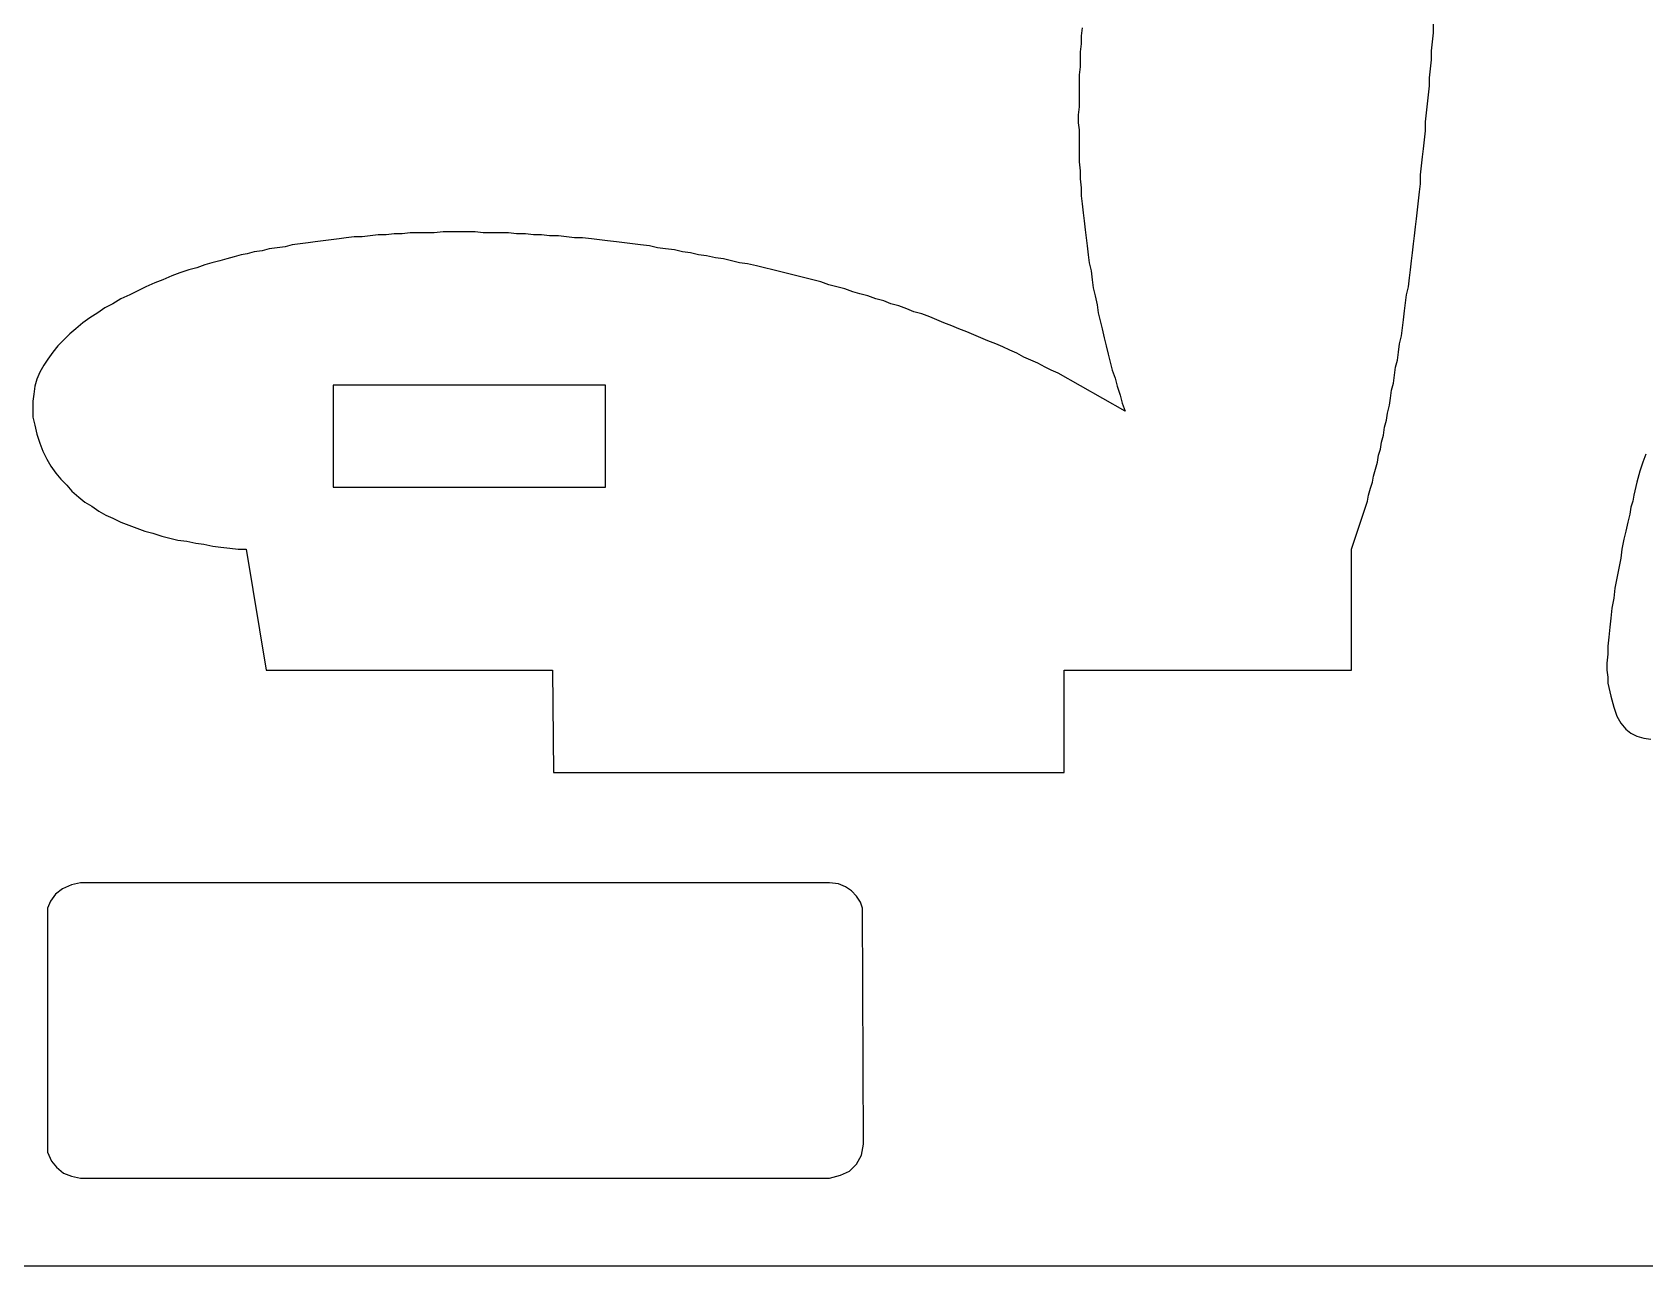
# Model space of a CAD drawing. Extents: x 11 to 591, y 39 to 419.
# Drawn here: x 125.15 to 165.42, y 38.96 to 69.77 of the extents above; entities that cross this region are included whole.
import ezdxf

# ---------------------------------------------------------------- set-up
doc = ezdxf.new("R2010")
doc.units = 0
doc.layers.get('0').update_dxf_attribs({"linetype": 'CONTINUOUS'})

msp = doc.modelspace()

# ---------------------------------------------------------------- linework, layer by layer
at = {"color": 3}
for p, q in [((151.365419, 69.880266), (151.340419, 69.680266)), ((151.340419, 69.680266), (151.340419, 69.480266)), ((160.115419, 69.530266), (160.140419, 69.755266)), ((160.140419, 69.755266), (160.140419, 69.980266)), ((151.340419, 69.480266), (151.315419, 69.280266)), ((151.315419, 69.280266), (151.315419, 69.080266)), ((160.090419, 69.305266), (160.115419, 69.530266)), ((160.090419, 69.080266), (160.090419, 69.305266)), ((151.315419, 68.905266), (151.290419, 68.705266)), ((151.315419, 69.080266), (151.315419, 68.905266)), ((160.040419, 68.630266), (160.065419, 68.855266)), ((160.065419, 68.855266), (160.090419, 69.080266)), ((151.290419, 68.705266), (151.290419, 68.505266)), ((151.290419, 68.505266), (151.290419, 68.305266)), ((160.040419, 68.430266), (160.040419, 68.630266)), ((151.290419, 68.305266), (151.290419, 68.105266)), ((151.290419, 68.105266), (151.290419, 67.905266)), ((159.990419, 67.980266), (160.015419, 68.205266)), ((160.015419, 68.205266), (160.040419, 68.430266)), ((151.290419, 67.905266), (151.265419, 67.705266)), ((151.265419, 67.705266), (151.265419, 67.505266)), ((159.940419, 67.530266), (159.965419, 67.755266)), ((159.965419, 67.755266), (159.990419, 67.980266)), ((151.265419, 67.505266), (151.290419, 67.330266)), ((151.290419, 67.330266), (151.290419, 67.130266)), ((159.915419, 67.080266), (159.940419, 67.305266)), ((159.940419, 67.305266), (159.940419, 67.530266)), ((151.290419, 67.130266), (151.290419, 66.930266)), ((151.290419, 66.930266), (151.290419, 66.730266)), ((159.865419, 66.655266), (159.890419, 66.855266)), ((159.890419, 66.855266), (159.915419, 67.080266)), ((151.290419, 66.730266), (151.290419, 66.530266)), ((151.290419, 66.530266), (151.315419, 66.305266)), ((159.840419, 66.430266), (159.865419, 66.655266)), ((151.315419, 66.305266), (151.315419, 66.105266)), ((151.315419, 66.105266), (151.340419, 65.880266)), ((159.815419, 66.205266), (159.840419, 66.430266)), ((159.815419, 65.980266), (159.815419, 66.205266)), ((151.340419, 65.880266), (151.340419, 65.680266)), ((151.340419, 65.680266), (151.365419, 65.480266)), ((159.765419, 65.555266), (159.790419, 65.780266)), ((159.790419, 65.780266), (159.815419, 65.980266)), ((151.365419, 65.480266), (151.390419, 65.255266)), ((151.390419, 65.255266), (151.415419, 65.055266)), ((159.715419, 65.105266), (159.740419, 65.330266)), ((159.740419, 65.330266), (159.765419, 65.555266)), ((151.415419, 65.055266), (151.440419, 64.830266)), ((151.440419, 64.830266), (151.465419, 64.630266)), ((159.665419, 64.680266), (159.690419, 64.905266)), ((159.690419, 64.905266), (159.715419, 65.105266)), ((131.640419, 64.455266), (131.465419, 64.405266)), ((131.840419, 64.480266), (131.640419, 64.455266)), ((132.040419, 64.505266), (131.840419, 64.480266)), ((132.215419, 64.530266), (132.040419, 64.505266)), ((132.415419, 64.555266), (132.215419, 64.530266)), ((132.615419, 64.580266), (132.415419, 64.555266)), ((132.815419, 64.605266), (132.615419, 64.580266)), ((132.990419, 64.630266), (132.815419, 64.605266)), ((133.190419, 64.655266), (132.990419, 64.630266)), ((133.390419, 64.655266), (133.190419, 64.655266)), ((133.590419, 64.680266), (133.390419, 64.655266)), ((133.790419, 64.705266), (133.590419, 64.680266)), ((133.990419, 64.705266), (133.790419, 64.705266)), ((134.190419, 64.730266), (133.990419, 64.705266)), ((134.390419, 64.730266), (134.190419, 64.730266)), ((134.590419, 64.755266), (134.390419, 64.730266)), ((134.790419, 64.755266), (134.590419, 64.755266)), ((134.990419, 64.755266), (134.790419, 64.755266)), ((135.190419, 64.755266), (134.990419, 64.755266)), ((135.415419, 64.780266), (135.190419, 64.755266)), ((135.615419, 64.780266), (135.415419, 64.780266)), ((135.815419, 64.780266), (135.615419, 64.780266)), ((136.015419, 64.780266), (135.815419, 64.780266)), ((136.215419, 64.780266), (136.015419, 64.780266)), ((136.415419, 64.755266), (136.215419, 64.780266)), ((136.640419, 64.755266), (136.415419, 64.755266)), ((136.840419, 64.755266), (136.640419, 64.755266)), ((137.040419, 64.755266), (136.840419, 64.755266)), ((137.240419, 64.730266), (137.040419, 64.755266)), ((137.465419, 64.730266), (137.240419, 64.730266)), ((137.665419, 64.705266), (137.465419, 64.730266)), ((137.865419, 64.705266), (137.665419, 64.705266)), ((138.065419, 64.680266), (137.865419, 64.705266)), ((138.290419, 64.680266), (138.065419, 64.680266)), ((138.490419, 64.655266), (138.290419, 64.680266)), ((138.690419, 64.630266), (138.490419, 64.655266)), ((138.890419, 64.630266), (138.690419, 64.630266)), ((139.115419, 64.605266), (138.890419, 64.630266)), ((139.315419, 64.580266), (139.115419, 64.605266)), ((139.515419, 64.555266), (139.315419, 64.580266)), ((139.740419, 64.530266), (139.515419, 64.555266)), ((139.940419, 64.505266), (139.740419, 64.530266)), ((140.140419, 64.480266), (139.940419, 64.505266)), ((140.340419, 64.455266), (140.140419, 64.480266)), ((140.565419, 64.430266), (140.340419, 64.455266)), ((140.765419, 64.380266), (140.565419, 64.430266)), ((151.465419, 64.630266), (151.490419, 64.430266)), ((151.490419, 64.430266), (151.515419, 64.205266)), ((159.615419, 64.255266), (159.640419, 64.480266)), ((159.640419, 64.480266), (159.665419, 64.680266)), ((129.840419, 64.055266), (129.640419, 64.005266)), ((130.015419, 64.105266), (129.840419, 64.055266)), ((130.190419, 64.155266), (130.015419, 64.105266)), ((130.365419, 64.205266), (130.190419, 64.155266)), ((130.515419, 64.230266), (130.365419, 64.205266)), ((130.690419, 64.280266), (130.515419, 64.230266)), ((130.890419, 64.305266), (130.690419, 64.280266)), ((131.065419, 64.355266), (130.890419, 64.305266)), ((131.265419, 64.380266), (131.065419, 64.355266)), ((131.465419, 64.405266), (131.265419, 64.380266)), ((140.965419, 64.355266), (140.765419, 64.380266)), ((141.190419, 64.330266), (140.965419, 64.355266)), ((141.390419, 64.280266), (141.190419, 64.330266)), ((141.590419, 64.255266), (141.390419, 64.280266)), ((141.790419, 64.205266), (141.590419, 64.255266)), ((141.990419, 64.180266), (141.790419, 64.205266)), ((142.215419, 64.130266), (141.990419, 64.180266)), ((142.415419, 64.105266), (142.215419, 64.130266)), ((142.615419, 64.055266), (142.415419, 64.105266)), ((142.815419, 64.005266), (142.615419, 64.055266)), ((151.515419, 64.205266), (151.540419, 64.005266)), ((159.565419, 63.830266), (159.590419, 64.055266)), ((159.590419, 64.055266), (159.615419, 64.255266)), ((128.640419, 63.680266), (128.415419, 63.580266)), ((128.840419, 63.755266), (128.640419, 63.680266)), ((129.065419, 63.830266), (128.840419, 63.755266)), ((129.265419, 63.880266), (129.065419, 63.830266)), ((129.465419, 63.955266), (129.265419, 63.880266)), ((129.640419, 64.005266), (129.465419, 63.955266)), ((143.015419, 63.980266), (142.815419, 64.005266)), ((143.240419, 63.930266), (143.015419, 63.980266)), ((143.440419, 63.880266), (143.240419, 63.930266)), ((143.640419, 63.830266), (143.440419, 63.880266)), ((143.840419, 63.780266), (143.640419, 63.830266)), ((144.040419, 63.730266), (143.840419, 63.780266)), ((144.240419, 63.680266), (144.040419, 63.730266)), ((144.440419, 63.630266), (144.240419, 63.680266)), ((144.640419, 63.580266), (144.440419, 63.630266)), ((151.540419, 64.005266), (151.590419, 63.805266)), ((151.590419, 63.805266), (151.615419, 63.580266)), ((159.515419, 63.405266), (159.540419, 63.630266)), ((159.540419, 63.630266), (159.565419, 63.830266)), ((127.790419, 63.305266), (127.590419, 63.205266)), ((127.990419, 63.405266), (127.790419, 63.305266)), ((128.215419, 63.505266), (127.990419, 63.405266)), ((128.415419, 63.580266), (128.215419, 63.505266)), ((144.840419, 63.530266), (144.640419, 63.580266)), ((145.040419, 63.455266), (144.840419, 63.530266)), ((145.240419, 63.405266), (145.040419, 63.455266)), ((145.440419, 63.355266), (145.240419, 63.405266)), ((145.640419, 63.280266), (145.440419, 63.355266)), ((145.815419, 63.230266), (145.640419, 63.280266)), ((146.015419, 63.180266), (145.815419, 63.230266)), ((151.615419, 63.580266), (151.640419, 63.380266)), ((151.640419, 63.380266), (151.690419, 63.180266)), ((159.465419, 63.205266), (159.515419, 63.405266)), ((126.965419, 62.880266), (126.790419, 62.755266)), ((127.165419, 62.980266), (126.965419, 62.880266)), ((127.365419, 63.105266), (127.165419, 62.980266)), ((127.590419, 63.205266), (127.365419, 63.105266)), ((146.215419, 63.105266), (146.015419, 63.180266)), ((146.415419, 63.055266), (146.215419, 63.105266)), ((146.590419, 62.980266), (146.415419, 63.055266)), ((146.790419, 62.930266), (146.590419, 62.980266)), ((146.990419, 62.855266), (146.790419, 62.930266)), ((147.165419, 62.780266), (146.990419, 62.855266)), ((151.690419, 63.180266), (151.740419, 62.955266)), ((151.740419, 62.955266), (151.765419, 62.755266)), ((159.415419, 62.805266), (159.440419, 63.005266)), ((159.440419, 63.005266), (159.465419, 63.205266)), ((126.415419, 62.505266), (126.240419, 62.355266)), ((126.590419, 62.630266), (126.415419, 62.505266)), ((126.790419, 62.755266), (126.590419, 62.630266)), ((147.365419, 62.730266), (147.165419, 62.780266)), ((147.565419, 62.655266), (147.365419, 62.730266)), ((147.740419, 62.580266), (147.565419, 62.655266)), ((147.915419, 62.505266), (147.740419, 62.580266)), ((148.115419, 62.430266), (147.915419, 62.505266)), ((148.290419, 62.355266), (148.115419, 62.430266)), ((151.765419, 62.755266), (151.815419, 62.555266)), ((151.815419, 62.555266), (151.865419, 62.355266)), ((159.365419, 62.380266), (159.390419, 62.580266)), ((159.390419, 62.580266), (159.415419, 62.805266)), ((125.940419, 62.080266), (125.790419, 61.930266)), ((126.090419, 62.230266), (125.940419, 62.080266)), ((126.240419, 62.355266), (126.090419, 62.230266)), ((148.490419, 62.280266), (148.290419, 62.355266)), ((148.665419, 62.205266), (148.490419, 62.280266)), ((148.840419, 62.130266), (148.665419, 62.205266)), ((149.015419, 62.055266), (148.840419, 62.130266)), ((149.215419, 61.980266), (149.015419, 62.055266)), ((151.865419, 62.355266), (151.915419, 62.130266)), ((151.915419, 62.130266), (151.965419, 61.930266)), ((159.290419, 61.980266), (159.340419, 62.180266)), ((159.340419, 62.180266), (159.365419, 62.380266)), ((125.540419, 61.605266), (125.440419, 61.455266)), ((125.665419, 61.780266), (125.540419, 61.605266)), ((125.790419, 61.930266), (125.665419, 61.780266)), ((149.390419, 61.905266), (149.215419, 61.980266)), ((149.565419, 61.830266), (149.390419, 61.905266)), ((149.740419, 61.755266), (149.565419, 61.830266)), ((149.915419, 61.655266), (149.740419, 61.755266)), ((150.090419, 61.580266), (149.915419, 61.655266)), ((151.965419, 61.930266), (152.015419, 61.730266)), ((152.015419, 61.730266), (152.065419, 61.530266)), ((159.240419, 61.580266), (159.265419, 61.780266)), ((159.265419, 61.780266), (159.290419, 61.980266)), ((125.340419, 61.280266), (125.265419, 61.105266)), ((125.440419, 61.455266), (125.340419, 61.280266)), ((150.265419, 61.505266), (150.090419, 61.580266)), ((150.440419, 61.405266), (150.265419, 61.505266)), ((150.590419, 61.330266), (150.440419, 61.405266)), ((150.765419, 61.255266), (150.590419, 61.330266)), ((152.440419, 60.305266), (150.765419, 61.255266)), ((152.065419, 61.530266), (152.115419, 61.330266)), ((152.115419, 61.330266), (152.190419, 61.130266)), ((159.140419, 61.005266), (159.165419, 61.205266)), ((159.165419, 61.205266), (159.190419, 61.405266)), ((159.190419, 61.405266), (159.240419, 61.580266)), ((125.215419, 60.930266), (125.190419, 60.730266)), ((125.265419, 61.105266), (125.215419, 60.930266)), ((152.190419, 61.130266), (152.240419, 60.930266)), ((152.240419, 60.930266), (152.315419, 60.705266)), ((159.065419, 60.630266), (159.090419, 60.830266)), ((159.090419, 60.830266), (159.140419, 61.005266)), ((125.190419, 60.730266), (125.165419, 60.555266)), ((125.165419, 60.555266), (125.165419, 60.355266)), ((152.315419, 60.705266), (152.365419, 60.505266)), ((152.365419, 60.505266), (152.440419, 60.305266)), ((158.990419, 60.255266), (159.040419, 60.455266)), ((159.040419, 60.455266), (159.065419, 60.630266)), ((125.165419, 60.355266), (125.165419, 60.155266)), ((125.165419, 60.155266), (125.215419, 59.955266)), ((158.915419, 59.905266), (158.965419, 60.080266)), ((158.965419, 60.080266), (158.990419, 60.255266)), ((125.215419, 59.955266), (125.265419, 59.730266)), ((125.265419, 59.730266), (125.340419, 59.505266)), ((158.840419, 59.530266), (158.890419, 59.705266)), ((158.890419, 59.705266), (158.915419, 59.905266)), ((125.340419, 59.505266), (125.415419, 59.305266)), ((125.415419, 59.305266), (125.515419, 59.105266)), ((158.740419, 59.030266), (158.765419, 59.205266)), ((158.765419, 59.205266), (158.815419, 59.355266)), ((158.815419, 59.355266), (158.840419, 59.530266)), ((165.440419, 59.230266), (165.365419, 59.030266)), ((125.515419, 59.105266), (125.615419, 58.930266)), ((125.615419, 58.930266), (125.740419, 58.755266)), ((158.640419, 58.680266), (158.690419, 58.855266)), ((158.690419, 58.855266), (158.740419, 59.030266)), ((165.290419, 58.805266), (165.215419, 58.530266)), ((165.365419, 59.030266), (165.290419, 58.805266)), ((125.740419, 58.755266), (125.865419, 58.605266)), ((125.865419, 58.605266), (126.015419, 58.455266)), ((126.015419, 58.455266), (126.140419, 58.305266)), ((158.565419, 58.380266), (158.615419, 58.530266)), ((158.615419, 58.530266), (158.640419, 58.680266)), ((165.215419, 58.530266), (165.140419, 58.205266)), ((126.140419, 58.305266), (126.315419, 58.155266)), ((126.315419, 58.155266), (126.465419, 58.030266)), ((126.465419, 58.030266), (126.640419, 57.930266)), ((158.090419, 56.855266), (158.490419, 58.055266)), ((158.490419, 58.055266), (158.515419, 58.205266)), ((158.515419, 58.205266), (158.565419, 58.380266)), ((165.115419, 58.055266), (165.065419, 57.905266)), ((165.140419, 58.205266), (165.115419, 58.055266)), ((126.640419, 57.930266), (126.815419, 57.805266)), ((126.815419, 57.805266), (126.990419, 57.705266)), ((126.990419, 57.705266), (127.165419, 57.630266)), ((127.165419, 57.630266), (127.365419, 57.530266)), ((165.040419, 57.730266), (164.990419, 57.530266)), ((165.065419, 57.905266), (165.040419, 57.730266)), ((127.365419, 57.530266), (127.565419, 57.455266)), ((127.565419, 57.455266), (127.765419, 57.380266)), ((127.765419, 57.380266), (127.965419, 57.305266)), ((127.965419, 57.305266), (128.165419, 57.255266)), ((128.165419, 57.255266), (128.390419, 57.180266)), ((128.390419, 57.180266), (128.590419, 57.130266)), ((164.940419, 57.305266), (164.890419, 57.105266)), ((164.990419, 57.530266), (164.940419, 57.305266)), ((128.590419, 57.130266), (128.790419, 57.080266)), ((128.790419, 57.080266), (129.015419, 57.055266)), ((129.015419, 57.055266), (129.240419, 57.005266)), ((129.240419, 57.005266), (129.440419, 56.980266)), ((129.440419, 56.980266), (129.665419, 56.930266)), ((129.665419, 56.930266), (129.865419, 56.905266)), ((129.865419, 56.905266), (130.090419, 56.880266)), ((130.090419, 56.880266), (130.290419, 56.855266)), ((130.290419, 56.855266), (130.490419, 56.855266)), ((130.490419, 56.855266), (130.990419, 53.830266)), ((158.090419, 53.830266), (158.090419, 56.855266)), ((164.840419, 56.855266), (164.815419, 56.630266)), ((164.890419, 57.105266), (164.840419, 56.855266)), ((164.765419, 56.380266), (164.715419, 56.130266)), ((164.815419, 56.630266), (164.765419, 56.380266)), ((164.715419, 56.130266), (164.665419, 55.880266)), ((164.640419, 55.630266), (164.590419, 55.380266)), ((164.665419, 55.880266), (164.640419, 55.630266)), ((164.590419, 55.380266), (164.565419, 55.130266)), ((164.540419, 54.905266), (164.515419, 54.655266)), ((164.565419, 55.130266), (164.540419, 54.905266)), ((164.515419, 54.655266), (164.490419, 54.430266)), ((164.490419, 54.430266), (164.490419, 54.230266)), ((164.490419, 54.230266), (164.465419, 54.005266)), ((164.465419, 54.005266), (164.465419, 53.830266)), ((130.990419, 53.830266), (138.140419, 53.830266)), ((138.140419, 53.830266), (138.165419, 51.280266)), ((150.915419, 53.805266), (150.915419, 53.830266)), ((150.915419, 53.830266), (158.090419, 53.830266)), ((150.915419, 51.280266), (150.915419, 53.805266)), ((164.465419, 53.830266), (164.490419, 53.655266)), ((164.490419, 53.655266), (164.490419, 53.505266)), ((164.490419, 53.505266), (164.565419, 53.180266)), ((164.565419, 53.180266), (164.640419, 52.905266)), ((164.640419, 52.905266), (164.715419, 52.680266)), ((164.715419, 52.680266), (164.815419, 52.505266)), ((164.815419, 52.505266), (164.940419, 52.355266)), ((164.940419, 52.355266), (165.065419, 52.255266)), ((165.065419, 52.255266), (165.215419, 52.180266)), ((165.215419, 52.180266), (165.390419, 52.130266)), ((165.390419, 52.130266), (165.565419, 52.105266)), ((138.165419, 51.280266), (150.915419, 51.280266))]:
    msp.add_line(p, q, dxfattribs=at)
at = {"color": 7}
for p, q in [((139.465419, 60.955266), (132.665419, 60.955266)), ((132.665419, 60.955266), (132.665419, 58.405266)), ((139.465419, 58.405266), (139.465419, 60.955266)), ((132.665419, 58.405266), (139.465419, 58.405266))]:
    msp.add_line(p, q, dxfattribs=at)
at = {"color": 2}
for p, q in [((125.908139, 48.366598), (125.733139, 48.241598)), ((126.133139, 48.466598), (125.908139, 48.366598)), ((126.358139, 48.516598), (126.133139, 48.466598)), ((126.558139, 48.516598), (126.358139, 48.516598)), ((126.758139, 48.516598), (126.558139, 48.516598)), ((126.983139, 48.516598), (126.758139, 48.516598)), ((127.183139, 48.516598), (126.983139, 48.516598)), ((127.383139, 48.516598), (127.183139, 48.516598)), ((127.583139, 48.516598), (127.383139, 48.516598)), ((127.783139, 48.516598), (127.583139, 48.516598)), ((127.983139, 48.516598), (127.783139, 48.516598)), ((128.183139, 48.516598), (127.983139, 48.516598)), ((128.383139, 48.516598), (128.183139, 48.516598)), ((128.608139, 48.516598), (128.383139, 48.516598)), ((128.808139, 48.516598), (128.608139, 48.516598)), ((129.008139, 48.516598), (128.808139, 48.516598)), ((129.208139, 48.516598), (129.008139, 48.516598)), ((129.408139, 48.516598), (129.208139, 48.516598)), ((129.608139, 48.516598), (129.408139, 48.516598)), ((129.808139, 48.516598), (129.608139, 48.516598)), ((130.033139, 48.516598), (129.808139, 48.516598)), ((130.233139, 48.516598), (130.033139, 48.516598)), ((130.433139, 48.516598), (130.233139, 48.516598)), ((130.633139, 48.516598), (130.433139, 48.516598)), ((130.833139, 48.516598), (130.633139, 48.516598)), ((131.033139, 48.516598), (130.833139, 48.516598)), ((131.233139, 48.516598), (131.033139, 48.516598)), ((131.433139, 48.516598), (131.233139, 48.516598)), ((131.658139, 48.516598), (131.433139, 48.516598)), ((131.858139, 48.516598), (131.658139, 48.516598)), ((132.058139, 48.516598), (131.858139, 48.516598)), ((132.258139, 48.516598), (132.058139, 48.516598)), ((132.458139, 48.516598), (132.258139, 48.516598)), ((132.658139, 48.516598), (132.458139, 48.516598)), ((132.858139, 48.516598), (132.658139, 48.516598)), ((133.058139, 48.516598), (132.858139, 48.516598)), ((133.283139, 48.516598), (133.058139, 48.516598)), ((133.483139, 48.516598), (133.283139, 48.516598)), ((133.683139, 48.516598), (133.483139, 48.516598)), ((133.883139, 48.516598), (133.683139, 48.516598)), ((134.083139, 48.516598), (133.883139, 48.516598)), ((134.283139, 48.516598), (134.083139, 48.516598)), ((134.483139, 48.516598), (134.283139, 48.516598)), ((134.708139, 48.516598), (134.483139, 48.516598)), ((134.908139, 48.516598), (134.708139, 48.516598)), ((135.108139, 48.516598), (134.908139, 48.516598)), ((135.308139, 48.516598), (135.108139, 48.516598)), ((135.508139, 48.516598), (135.308139, 48.516598)), ((135.708139, 48.516598), (135.508139, 48.516598)), ((135.908139, 48.516598), (135.708139, 48.516598)), ((136.108139, 48.516598), (135.908139, 48.516598)), ((136.333139, 48.516598), (136.108139, 48.516598)), ((136.533139, 48.516598), (136.333139, 48.516598)), ((136.733139, 48.516598), (136.533139, 48.516598)), ((136.933139, 48.516598), (136.733139, 48.516598)), ((137.133139, 48.516598), (136.933139, 48.516598)), ((137.333139, 48.516598), (137.133139, 48.516598)), ((137.533139, 48.516598), (137.333139, 48.516598)), ((137.733139, 48.516598), (137.533139, 48.516598)), ((137.958139, 48.516598), (137.733139, 48.516598)), ((138.158139, 48.516598), (137.958139, 48.516598)), ((138.358139, 48.516598), (138.158139, 48.516598)), ((138.558139, 48.516598), (138.358139, 48.516598)), ((138.758139, 48.516598), (138.558139, 48.516598)), ((138.958139, 48.516598), (138.758139, 48.516598)), ((139.158139, 48.516598), (138.958139, 48.516598)), ((139.383139, 48.516598), (139.158139, 48.516598)), ((139.583139, 48.516598), (139.383139, 48.516598)), ((139.783139, 48.516598), (139.583139, 48.516598)), ((139.983139, 48.516598), (139.783139, 48.516598)), ((140.183139, 48.516598), (139.983139, 48.516598)), ((140.383139, 48.516598), (140.183139, 48.516598)), ((140.583139, 48.516598), (140.383139, 48.516598)), ((140.783139, 48.516598), (140.583139, 48.516598)), ((141.008139, 48.516598), (140.783139, 48.516598)), ((141.208139, 48.516598), (141.008139, 48.516598)), ((141.408139, 48.516598), (141.208139, 48.516598)), ((141.608139, 48.516598), (141.408139, 48.516598)), ((141.808139, 48.516598), (141.608139, 48.516598)), ((142.008139, 48.516598), (141.808139, 48.516598)), ((142.208139, 48.516598), (142.008139, 48.516598)), ((142.408139, 48.516598), (142.208139, 48.516598)), ((142.633139, 48.516598), (142.408139, 48.516598)), ((142.833139, 48.516598), (142.633139, 48.516598)), ((143.033139, 48.516598), (142.833139, 48.516598)), ((143.233139, 48.516598), (143.033139, 48.516598)), ((143.433139, 48.516598), (143.233139, 48.516598)), ((143.633139, 48.516598), (143.433139, 48.516598)), ((143.833139, 48.516598), (143.633139, 48.516598)), ((144.058139, 48.516598), (143.833139, 48.516598)), ((144.258139, 48.516598), (144.058139, 48.516598)), ((144.458139, 48.516598), (144.258139, 48.516598)), ((144.658139, 48.516598), (144.458139, 48.516598)), ((144.858139, 48.516598), (144.658139, 48.516598)), ((145.058139, 48.516598), (144.858139, 48.516598)), ((145.283139, 48.491598), (145.058139, 48.516598)), ((145.458139, 48.416598), (145.283139, 48.491598)), ((145.608139, 48.316598), (145.458139, 48.416598)), ((145.733139, 48.191598), (145.608139, 48.316598)), ((125.608139, 48.066598), (125.533139, 47.891598)), ((125.733139, 48.241598), (125.608139, 48.066598)), ((145.833139, 48.041598), (145.733139, 48.191598)), ((145.883139, 47.891598), (145.833139, 48.041598)), ((125.533139, 47.891598), (125.533139, 47.666598)), ((125.533139, 47.666598), (125.533139, 47.466598)), ((145.908139, 41.991598), (145.883139, 47.891598)), ((125.533139, 47.466598), (125.533139, 47.241598)), ((125.533139, 47.241598), (125.533139, 47.041598)), ((125.533139, 47.041598), (125.533139, 46.816598)), ((125.533139, 46.816598), (125.533139, 46.616598)), ((125.533139, 46.616598), (125.533139, 46.416598)), ((125.533139, 46.416598), (125.533139, 46.191598)), ((125.533139, 46.191598), (125.533139, 45.991598)), ((125.533139, 45.991598), (125.533139, 45.766598)), ((125.533139, 45.766598), (125.533139, 45.566598)), ((125.533139, 45.566598), (125.533139, 45.366598)), ((125.533139, 45.366598), (125.533139, 45.141598)), ((125.533139, 45.141598), (125.533139, 44.941598)), ((125.533139, 44.941598), (125.533139, 44.716598)), ((125.533139, 44.716598), (125.533139, 44.516598)), ((125.533139, 44.516598), (125.533139, 44.316598)), ((125.533139, 44.316598), (125.533139, 44.091598)), ((125.533139, 44.091598), (125.533139, 43.891598)), ((125.533139, 43.891598), (125.533139, 43.666598)), ((125.533139, 43.666598), (125.533139, 43.466598)), ((125.533139, 43.466598), (125.533139, 43.241598)), ((125.533139, 43.241598), (125.533139, 43.041598)), ((125.533139, 43.041598), (125.533139, 42.841598)), ((125.533139, 42.841598), (125.533139, 42.616598)), ((125.533139, 42.616598), (125.533139, 42.416598)), ((125.533139, 42.416598), (125.533139, 42.191598)), ((125.533139, 42.191598), (125.533139, 41.991598)), ((125.533139, 41.991598), (125.533139, 41.791598)), ((145.858139, 41.716598), (145.908139, 41.991598)), ((125.533139, 41.791598), (125.633139, 41.566598)), ((125.633139, 41.566598), (125.758139, 41.416598)), ((145.558139, 41.316598), (145.733139, 41.491598)), ((145.733139, 41.491598), (145.858139, 41.716598)), ((125.758139, 41.416598), (125.933139, 41.266598)), ((125.933139, 41.266598), (126.133139, 41.191598)), ((126.133139, 41.191598), (126.358139, 41.141598)), ((126.358139, 41.141598), (126.558139, 41.141598)), ((126.558139, 41.141598), (126.758139, 41.141598)), ((126.758139, 41.141598), (126.983139, 41.141598)), ((126.983139, 41.141598), (127.183139, 41.141598)), ((127.183139, 41.141598), (127.383139, 41.141598)), ((127.383139, 41.141598), (127.583139, 41.141598)), ((127.583139, 41.141598), (127.783139, 41.141598)), ((127.783139, 41.141598), (127.983139, 41.141598)), ((127.983139, 41.141598), (128.183139, 41.141598)), ((128.183139, 41.141598), (128.383139, 41.141598)), ((128.383139, 41.141598), (128.608139, 41.141598)), ((128.608139, 41.141598), (128.808139, 41.141598)), ((128.808139, 41.141598), (129.008139, 41.141598)), ((129.008139, 41.141598), (129.208139, 41.141598)), ((129.208139, 41.141598), (129.408139, 41.141598)), ((129.408139, 41.141598), (129.608139, 41.141598)), ((129.608139, 41.141598), (129.808139, 41.141598)), ((129.808139, 41.141598), (130.033139, 41.141598)), ((130.033139, 41.141598), (130.233139, 41.141598)), ((130.233139, 41.141598), (130.433139, 41.141598)), ((130.433139, 41.141598), (130.633139, 41.141598)), ((130.633139, 41.141598), (130.833139, 41.141598)), ((130.833139, 41.141598), (131.033139, 41.141598)), ((131.033139, 41.141598), (131.233139, 41.141598)), ((131.233139, 41.141598), (131.433139, 41.141598)), ((131.433139, 41.141598), (131.658139, 41.141598)), ((131.658139, 41.141598), (131.858139, 41.141598)), ((131.858139, 41.141598), (132.058139, 41.141598)), ((132.058139, 41.141598), (132.258139, 41.141598)), ((132.258139, 41.141598), (132.458139, 41.141598)), ((132.458139, 41.141598), (132.658139, 41.141598)), ((132.658139, 41.141598), (132.858139, 41.141598)), ((132.858139, 41.141598), (133.058139, 41.141598)), ((133.058139, 41.141598), (133.283139, 41.141598)), ((133.283139, 41.141598), (133.483139, 41.141598)), ((133.483139, 41.141598), (133.683139, 41.141598)), ((133.683139, 41.141598), (133.883139, 41.141598)), ((133.883139, 41.141598), (134.083139, 41.141598)), ((134.083139, 41.141598), (134.283139, 41.141598)), ((134.283139, 41.141598), (134.483139, 41.141598)), ((134.483139, 41.141598), (134.708139, 41.141598)), ((134.708139, 41.141598), (134.908139, 41.141598)), ((134.908139, 41.141598), (135.108139, 41.141598)), ((135.108139, 41.141598), (135.308139, 41.141598)), ((135.308139, 41.141598), (135.508139, 41.141598)), ((135.508139, 41.141598), (135.708139, 41.141598)), ((135.708139, 41.141598), (135.908139, 41.141598)), ((135.908139, 41.141598), (136.108139, 41.141598)), ((136.108139, 41.141598), (136.333139, 41.141598)), ((136.333139, 41.141598), (136.533139, 41.141598)), ((136.533139, 41.141598), (136.733139, 41.141598)), ((136.733139, 41.141598), (136.933139, 41.141598)), ((136.933139, 41.141598), (137.133139, 41.141598)), ((137.133139, 41.141598), (137.333139, 41.141598)), ((137.333139, 41.141598), (137.533139, 41.141598)), ((137.533139, 41.141598), (137.733139, 41.141598)), ((137.733139, 41.141598), (137.958139, 41.141598)), ((137.958139, 41.141598), (138.158139, 41.141598)), ((138.158139, 41.141598), (138.358139, 41.141598)), ((138.358139, 41.141598), (138.558139, 41.141598)), ((138.558139, 41.141598), (138.758139, 41.141598)), ((138.758139, 41.141598), (138.958139, 41.141598)), ((138.958139, 41.141598), (139.158139, 41.141598)), ((139.158139, 41.141598), (139.383139, 41.141598)), ((139.383139, 41.141598), (139.583139, 41.141598)), ((139.583139, 41.141598), (139.783139, 41.141598)), ((139.783139, 41.141598), (139.983139, 41.141598)), ((139.983139, 41.141598), (140.183139, 41.141598)), ((140.183139, 41.141598), (140.383139, 41.141598)), ((140.383139, 41.141598), (140.583139, 41.141598)), ((140.583139, 41.141598), (140.783139, 41.141598)), ((140.783139, 41.141598), (141.008139, 41.141598)), ((141.008139, 41.141598), (141.208139, 41.141598)), ((141.208139, 41.141598), (141.408139, 41.141598)), ((141.408139, 41.141598), (141.608139, 41.141598)), ((141.608139, 41.141598), (141.808139, 41.141598)), ((141.808139, 41.141598), (142.008139, 41.141598)), ((142.008139, 41.141598), (142.208139, 41.141598)), ((142.208139, 41.141598), (142.408139, 41.141598)), ((142.408139, 41.141598), (142.633139, 41.141598)), ((142.633139, 41.141598), (142.833139, 41.141598)), ((142.833139, 41.141598), (143.033139, 41.141598)), ((143.033139, 41.141598), (143.233139, 41.141598)), ((143.233139, 41.141598), (143.433139, 41.141598)), ((143.433139, 41.141598), (143.633139, 41.141598)), ((143.633139, 41.141598), (143.833139, 41.141598)), ((143.833139, 41.141598), (144.058139, 41.141598)), ((144.058139, 41.141598), (144.258139, 41.141598)), ((144.258139, 41.141598), (144.458139, 41.141598)), ((144.458139, 41.141598), (144.658139, 41.141598)), ((144.658139, 41.141598), (144.858139, 41.141598)), ((144.858139, 41.141598), (145.058139, 41.141598)), ((145.058139, 41.141598), (145.333139, 41.216598)), ((145.333139, 41.216598), (145.558139, 41.316598))]:
    msp.add_line(p, q, dxfattribs=at)
at = {"color": 5}
msp.add_line((11.215419, 38.955266), (591.140419, 38.955266), dxfattribs=at)

doc.saveas('drawing.dxf')
